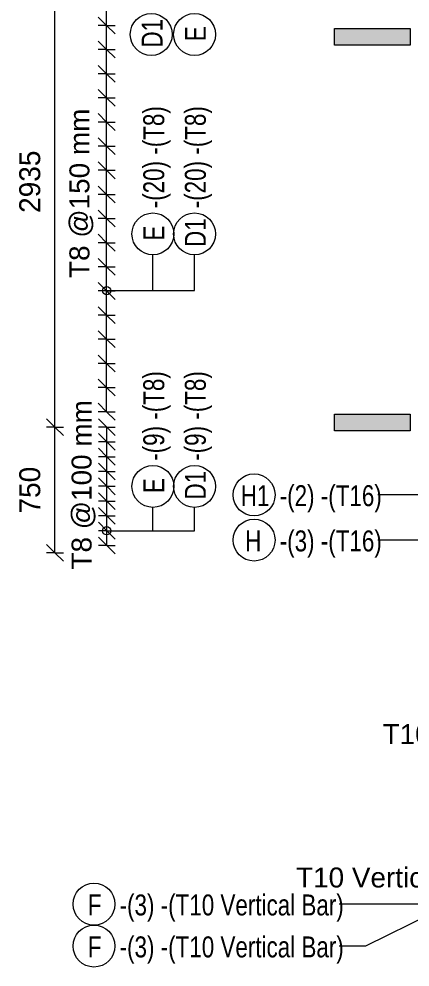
# Model space of a CAD drawing. Header units: millimetres. Extents: x -8986 to 3673, y -4076 to 6166.
# Drawn here: x -8986 to -6653, y -3865 to 1789 of the extents above; entities that cross this region are included whole.
import ezdxf

# ---------------------------------------------------------------- set-up
doc = ezdxf.new("R2010")
doc.units = ezdxf.units.MM
for name, color, linetype, lineweight in [('A-ANNO-DIMS', 211, 'Continuous', 9), ('A-ANNO-DIMS-50', 211, 'Continuous', 9), ('G-ANNO-SYMB', 111, 'Continuous', 9), ('S-RBAR-IDEN', 171, 'Continuous', 9)]:
    doc.layers.add(name, color=color, linetype=linetype, lineweight=lineweight)
doc.styles.add('Arial_1', font='arial.ttf', dxfattribs={"height": 119.0625})
doc.styles.add('Nirmala UI Semilight', font='NirmalaS.ttf', dxfattribs={"width": 0.8, "height": 125})
doc.styles.add('Nirmala UI Semilight_1', font='NirmalaS.ttf', dxfattribs={"height": 125})
doc.dimstyles.new('Arrow_Filled_-_2_5_NI_UI_1', dxfattribs={"dimscale": 304.8, "dimtxt": 130.920493, "dimasz": 0.328084, "dimexe": 0.164042, "dimexo": 0.0625, "dimgap": 0.164042, "dimtad": 1, "dimdec": 4, "dimzin": 0, "dimdsep": 46, "dimtxsty": 'Arial_1', "dimblk1": 'OBLIQUE', "dimblk2": 'OBLIQUE', "dimsah": 1, "dimcen": 0.09, "dimazin": 0, "dimtfac": 1, "dimtdec": 4, "dimtix": 1, "dimtmove": 0, "dimatfit": 3, "dimfxl": 0.164042, "dimfxlon": 1, "dimtvp": 1, "dimtolj": 1, "dimtzin": 0, "dimarcsym": 2})
doc.dimstyles.new('Arrow_Filled_-_2_5_NI_UI_3', dxfattribs={"dimscale": 304.8, "dimtxt": 130.920493, "dimasz": 0.328084, "dimexe": 0.164042, "dimexo": 0.0625, "dimgap": 0.164042, "dimtad": 1, "dimdec": 4, "dimzin": 0, "dimdsep": 46, "dimtxsty": 'Nirmala UI Semilight_1', "dimblk1": 'OBLIQUE', "dimblk2": 'OBLIQUE', "dimsah": 1, "dimcen": 0.09, "dimazin": 0, "dimtfac": 1, "dimtdec": 4, "dimtix": 1, "dimtmove": 0, "dimatfit": 3, "dimfxl": 0.164042, "dimfxlon": 1, "dimtvp": 1, "dimtolj": 1, "dimtzin": 0, "dimarcsym": 2})

# ---------------------------------------------------------------- blocks, each defined once
blk = doc.blocks.new('Detail View - M_Section Tail - Filled Horizontal-14034-Elevation Front 1')
at = {"layer": 'G-ANNO-SYMB'}
blk.add_hatch(color=256, dxfattribs=at).paths.add_polyline_path([(-6652.6, 3622.1), (-6652.6, 3722.1), (-7102.6, 3722.1), (-7102.6, 3622.1)])
for p, q in [((-7102.6, 3622.1), (-7102.6, 3722.1)), ((-7102.6, 3722.1), (-6652.6, 3722.1)), ((-6652.6, 3722.1), (-6652.6, 3622.1)), ((-6652.6, 3622.1), (-7102.6, 3622.1))]:
    blk.add_line(p, q, dxfattribs=at)
blk = doc.blocks.new('M_Rebar Tag_rfa MARK - ARROW-794226-Elevation Front 1')
at = {"layer": 'S-RBAR-IDEN'}
blk.add_circle((-4341.9, 4689.8), 125, dxfattribs=at)
blk = doc.blocks.new('DIMBLOCK79-Elevation Front 1')
at = {"layer": 'A-ANNO-DIMS-50'}
for p, q in [((-8461.7, -1262.8), (-8511.7, -1212.8)), ((-8461.7, -1262.8), (-8511.7, -1262.8)), ((-8461.7, -1351), (-8461.7, -1262.8)), ((-8461.7, -1262.8), (-8411.7, -1312.8)), ((-8461.7, -1262.8), (-8411.7, -1262.8)), ((-8461.7, -1351), (-8511.7, -1301)), ((-8461.7, -1351), (-8511.7, -1351)), ((-8461.7, -1351), (-8411.7, -1401)), ((-8461.7, -1351), (-8411.7, -1351))]:
    blk.add_line(p, q, dxfattribs=at)
blk = doc.blocks.new('_Oblique')
at = {"color": 0, "linetype": 'ByBlock', "lineweight": -2}
blk.add_line((-0.5, -0.5), (0.5, 0.5), dxfattribs=at)
blk = doc.blocks.new('DIMBLOCK80-Elevation Front 1')
at = {"layer": 'A-ANNO-DIMS-50'}
for p, q in [((-8461.7, -1174.5), (-8511.7, -1124.5)), ((-8461.7, -1174.5), (-8511.7, -1174.5)), ((-8461.7, -1262.8), (-8461.7, -1174.5)), ((-8461.7, -1174.5), (-8411.7, -1224.5)), ((-8461.7, -1174.5), (-8411.7, -1174.5)), ((-8461.7, -1262.8), (-8511.7, -1212.8)), ((-8461.7, -1262.8), (-8511.7, -1262.8)), ((-8461.7, -1262.8), (-8411.7, -1312.8)), ((-8461.7, -1262.8), (-8411.7, -1262.8))]:
    blk.add_line(p, q, dxfattribs=at)
blk = doc.blocks.new('DIMBLOCK81-Elevation Front 1')
at = {"layer": 'A-ANNO-DIMS-50'}
for p, q in [((-8461.7, -1086.3), (-8511.7, -1036.3)), ((-8461.7, -1086.3), (-8511.7, -1086.3)), ((-8461.7, -1174.5), (-8511.7, -1124.5)), ((-8461.7, -1174.5), (-8461.7, -1086.3)), ((-8461.7, -1086.3), (-8411.7, -1136.3)), ((-8461.7, -1086.3), (-8411.7, -1086.3)), ((-8461.7, -1174.5), (-8511.7, -1174.5)), ((-8461.7, -1174.5), (-8411.7, -1224.5)), ((-8461.7, -1174.5), (-8411.7, -1174.5))]:
    blk.add_line(p, q, dxfattribs=at)
blk = doc.blocks.new('DIMBLOCK82-Elevation Front 1')
at = {"layer": 'A-ANNO-DIMS-50'}
for p, q in [((-8461.7, -998), (-8511.7, -948)), ((-8461.7, -998), (-8511.7, -998)), ((-8461.7, -1086.3), (-8461.7, -998)), ((-8461.7, -998), (-8411.7, -1048)), ((-8461.7, -998), (-8411.7, -998)), ((-8461.7, -1086.3), (-8511.7, -1036.3)), ((-8461.7, -1086.3), (-8511.7, -1086.3)), ((-8461.7, -1086.3), (-8411.7, -1136.3)), ((-8461.7, -1086.3), (-8411.7, -1086.3))]:
    blk.add_line(p, q, dxfattribs=at)
blk = doc.blocks.new('DIMBLOCK83-Elevation Front 1')
at = {"layer": 'A-ANNO-DIMS-50'}
for p, q in [((-8461.7, -909.8), (-8511.7, -859.8)), ((-8461.7, -909.8), (-8511.7, -909.8)), ((-8461.7, -998), (-8511.7, -948)), ((-8461.7, -998), (-8461.7, -909.8)), ((-8461.7, -909.8), (-8411.7, -959.8)), ((-8461.7, -909.8), (-8411.7, -909.8)), ((-8461.7, -998), (-8511.7, -998)), ((-8461.7, -998), (-8411.7, -1048)), ((-8461.7, -998), (-8411.7, -998))]:
    blk.add_line(p, q, dxfattribs=at)
blk = doc.blocks.new('DIMBLOCK84-Elevation Front 1')
at = {"layer": 'A-ANNO-DIMS-50'}
for p, q in [((-8461.7, -821.5), (-8511.7, -771.5)), ((-8461.7, -821.5), (-8511.7, -821.5)), ((-8461.7, -909.8), (-8461.7, -821.5)), ((-8461.7, -821.5), (-8411.7, -871.5)), ((-8461.7, -821.5), (-8411.7, -821.5)), ((-8461.7, -909.8), (-8511.7, -859.8)), ((-8461.7, -909.8), (-8511.7, -909.8)), ((-8461.7, -909.8), (-8411.7, -959.8)), ((-8461.7, -909.8), (-8411.7, -909.8))]:
    blk.add_line(p, q, dxfattribs=at)
blk = doc.blocks.new('DIMBLOCK85-Elevation Front 1')
at = {"layer": 'A-ANNO-DIMS-50'}
for p, q in [((-8461.7, -733.3), (-8511.7, -683.3)), ((-8461.7, -733.3), (-8511.7, -733.3)), ((-8461.7, -821.5), (-8461.7, -733.3)), ((-8461.7, -733.3), (-8411.7, -783.3)), ((-8461.7, -733.3), (-8411.7, -733.3)), ((-8461.7, -821.5), (-8511.7, -771.5)), ((-8461.7, -821.5), (-8511.7, -821.5)), ((-8461.7, -821.5), (-8411.7, -871.5)), ((-8461.7, -821.5), (-8411.7, -821.5))]:
    blk.add_line(p, q, dxfattribs=at)
blk = doc.blocks.new('DIMBLOCK86-Elevation Front 1')
at = {"layer": 'A-ANNO-DIMS-50'}
for p, q in [((-8461.7, -645), (-8511.7, -595)), ((-8461.7, -645), (-8511.7, -645)), ((-8461.7, -733.3), (-8461.7, -645)), ((-8461.7, -645), (-8411.7, -695)), ((-8461.7, -645), (-8411.7, -645)), ((-8461.7, -733.3), (-8511.7, -683.3)), ((-8461.7, -733.3), (-8511.7, -733.3)), ((-8461.7, -733.3), (-8411.7, -783.3)), ((-8461.7, -733.3), (-8411.7, -733.3))]:
    blk.add_line(p, q, dxfattribs=at)
blk = doc.blocks.new('DIMBLOCK87-Elevation Front 1')
at = {"layer": 'A-ANNO-DIMS-50'}
for p, q in [((-8461.7, -645), (-8511.7, -595)), ((-8461.7, -645), (-8511.7, -645)), ((-8461.7, -1351), (-8461.7, -645)), ((-8461.7, -733.3), (-8461.7, -645)), ((-8461.7, -645), (-8411.7, -695)), ((-8461.7, -645), (-8411.7, -645)), ((-8461.7, -733.3), (-8511.7, -683.3)), ((-8461.7, -733.3), (-8511.7, -733.3)), ((-8461.7, -821.5), (-8461.7, -733.3)), ((-8461.7, -733.3), (-8411.7, -783.3)), ((-8461.7, -733.3), (-8411.7, -733.3)), ((-8461.7, -821.5), (-8511.7, -771.5)), ((-8461.7, -821.5), (-8511.7, -821.5)), ((-8461.7, -909.8), (-8461.7, -821.5)), ((-8461.7, -821.5), (-8411.7, -871.5)), ((-8461.7, -821.5), (-8411.7, -821.5)), ((-8461.7, -909.8), (-8511.7, -859.8)), ((-8461.7, -909.8), (-8511.7, -909.8)), ((-8461.7, -998), (-8511.7, -948)), ((-8461.7, -998), (-8461.7, -909.8)), ((-8461.7, -909.8), (-8411.7, -959.8)), ((-8461.7, -909.8), (-8411.7, -909.8)), ((-8461.7, -998), (-8511.7, -998)), ((-8461.7, -1086.3), (-8461.7, -998)), ((-8461.7, -998), (-8411.7, -1048)), ((-8461.7, -998), (-8411.7, -998)), ((-8461.7, -1086.3), (-8511.7, -1036.3)), ((-8461.7, -1086.3), (-8511.7, -1086.3)), ((-8461.7, -1174.5), (-8511.7, -1124.5)), ((-8461.7, -1174.5), (-8461.7, -1086.3)), ((-8461.7, -1086.3), (-8411.7, -1136.3)), ((-8461.7, -1086.3), (-8411.7, -1086.3)), ((-8461.7, -1174.5), (-8511.7, -1174.5)), ((-8461.7, -1262.8), (-8461.7, -1174.5)), ((-8461.7, -1174.5), (-8411.7, -1224.5)), ((-8461.7, -1174.5), (-8411.7, -1174.5)), ((-8461.7, -1262.8), (-8511.7, -1212.8)), ((-8461.7, -1262.8), (-8511.7, -1262.8)), ((-8461.7, -1351), (-8461.7, -1262.8)), ((-8461.7, -1262.8), (-8411.7, -1312.8)), ((-8461.7, -1262.8), (-8411.7, -1262.8)), ((-8461.7, -1351), (-8511.7, -1301)), ((-8461.7, -1351), (-8511.7, -1351)), ((-8461.7, -1351), (-8411.7, -1401)), ((-8461.7, -1351), (-8411.7, -1351))]:
    blk.add_line(p, q, dxfattribs=at)
blk = doc.blocks.new('_None')
blk = doc.blocks.new('DIMBLOCK88-Elevation Front 1')
at = {"layer": 'A-ANNO-DIMS-50'}
for p, q in [((-8462.8, -409.1), (-8512.8, -359.1)), ((-8462.8, -409.1), (-8512.8, -409.1)), ((-8462.8, -553.1), (-8462.8, -409.1)), ((-8462.8, -409.1), (-8412.8, -459.1)), ((-8462.8, -409.1), (-8412.8, -409.1)), ((-8462.8, -553.1), (-8512.8, -503.1)), ((-8462.8, -553.1), (-8512.8, -553.1)), ((-8462.8, -553.1), (-8412.8, -603.1)), ((-8462.8, -553.1), (-8412.8, -553.1))]:
    blk.add_line(p, q, dxfattribs=at)
blk = doc.blocks.new('DIMBLOCK89-Elevation Front 1')
at = {"layer": 'A-ANNO-DIMS-50'}
for p, q in [((-8462.8, -265.2), (-8512.8, -215.2)), ((-8462.8, -265.2), (-8512.8, -265.2)), ((-8462.8, -409.1), (-8462.8, -265.2)), ((-8462.8, -265.2), (-8412.8, -315.2)), ((-8462.8, -265.2), (-8412.8, -265.2)), ((-8462.8, -409.1), (-8512.8, -359.1)), ((-8462.8, -409.1), (-8512.8, -409.1)), ((-8462.8, -409.1), (-8412.8, -459.1)), ((-8462.8, -409.1), (-8412.8, -409.1))]:
    blk.add_line(p, q, dxfattribs=at)
blk = doc.blocks.new('DIMBLOCK90-Elevation Front 1')
at = {"layer": 'A-ANNO-DIMS-50'}
for p, q in [((-8462.8, -121.3), (-8512.8, -71.3)), ((-8462.8, -121.3), (-8512.8, -121.3)), ((-8462.8, -265.2), (-8462.8, -121.3)), ((-8462.8, -121.3), (-8412.8, -171.3)), ((-8462.8, -121.3), (-8412.8, -121.3)), ((-8462.8, -265.2), (-8512.8, -215.2)), ((-8462.8, -265.2), (-8512.8, -265.2)), ((-8462.8, -265.2), (-8412.8, -315.2)), ((-8462.8, -265.2), (-8412.8, -265.2))]:
    blk.add_line(p, q, dxfattribs=at)
blk = doc.blocks.new('DIMBLOCK91-Elevation Front 1')
at = {"layer": 'A-ANNO-DIMS-50'}
for p, q in [((-8462.8, 22.7), (-8512.8, 72.7)), ((-8462.8, 22.7), (-8512.8, 22.7)), ((-8462.8, -121.3), (-8462.8, 22.7)), ((-8462.8, 22.7), (-8412.8, -27.3)), ((-8462.8, 22.7), (-8412.8, 22.7)), ((-8462.8, -121.3), (-8512.8, -71.3)), ((-8462.8, -121.3), (-8512.8, -121.3)), ((-8462.8, -121.3), (-8412.8, -171.3)), ((-8462.8, -121.3), (-8412.8, -121.3))]:
    blk.add_line(p, q, dxfattribs=at)
blk = doc.blocks.new('DIMBLOCK92-Elevation Front 1')
at = {"layer": 'A-ANNO-DIMS-50'}
for p, q in [((-8462.8, 166.6), (-8512.8, 216.6)), ((-8462.8, 166.6), (-8512.8, 166.6)), ((-8462.8, 22.7), (-8462.8, 166.6)), ((-8462.8, 166.6), (-8412.8, 116.6)), ((-8462.8, 166.6), (-8412.8, 166.6)), ((-8462.8, 22.7), (-8512.8, 72.7)), ((-8462.8, 22.7), (-8512.8, 22.7)), ((-8462.8, 22.7), (-8412.8, -27.3)), ((-8462.8, 22.7), (-8412.8, 22.7))]:
    blk.add_line(p, q, dxfattribs=at)
blk = doc.blocks.new('DIMBLOCK93-Elevation Front 1')
at = {"layer": 'A-ANNO-DIMS-50'}
for p, q in [((-8462.8, 310.6), (-8512.8, 360.6)), ((-8462.8, 310.6), (-8512.8, 310.6)), ((-8462.8, 166.6), (-8462.8, 310.6)), ((-8462.8, 310.6), (-8412.8, 260.6)), ((-8462.8, 310.6), (-8412.8, 310.6)), ((-8462.8, 166.6), (-8512.8, 216.6)), ((-8462.8, 166.6), (-8512.8, 166.6)), ((-8462.8, 166.6), (-8412.8, 116.6)), ((-8462.8, 166.6), (-8412.8, 166.6))]:
    blk.add_line(p, q, dxfattribs=at)
blk = doc.blocks.new('DIMBLOCK94-Elevation Front 1')
at = {"layer": 'A-ANNO-DIMS-50'}
for p, q in [((-8462.8, 454.5), (-8512.8, 504.5)), ((-8462.8, 454.5), (-8512.8, 454.5)), ((-8462.8, 310.6), (-8462.8, 454.5)), ((-8462.8, 454.5), (-8412.8, 404.5)), ((-8462.8, 454.5), (-8412.8, 454.5)), ((-8462.8, 310.6), (-8512.8, 360.6)), ((-8462.8, 310.6), (-8512.8, 310.6)), ((-8462.8, 310.6), (-8412.8, 260.6)), ((-8462.8, 310.6), (-8412.8, 310.6))]:
    blk.add_line(p, q, dxfattribs=at)
blk = doc.blocks.new('DIMBLOCK95-Elevation Front 1')
at = {"layer": 'A-ANNO-DIMS-50'}
for p, q in [((-8462.8, 598.5), (-8512.8, 648.5)), ((-8462.8, 598.5), (-8512.8, 598.5)), ((-8462.8, 454.5), (-8462.8, 598.5)), ((-8462.8, 598.5), (-8412.8, 548.5)), ((-8462.8, 598.5), (-8412.8, 598.5)), ((-8462.8, 454.5), (-8512.8, 504.5)), ((-8462.8, 454.5), (-8512.8, 454.5)), ((-8462.8, 454.5), (-8412.8, 404.5)), ((-8462.8, 454.5), (-8412.8, 454.5))]:
    blk.add_line(p, q, dxfattribs=at)
blk = doc.blocks.new('DIMBLOCK96-Elevation Front 1')
at = {"layer": 'A-ANNO-DIMS-50'}
for p, q in [((-8462.8, 742.4), (-8512.8, 792.4)), ((-8462.8, 742.4), (-8512.8, 742.4)), ((-8462.8, 598.5), (-8462.8, 742.4)), ((-8462.8, 742.4), (-8412.8, 692.4)), ((-8462.8, 742.4), (-8412.8, 742.4)), ((-8462.8, 598.5), (-8512.8, 648.5)), ((-8462.8, 598.5), (-8512.8, 598.5)), ((-8462.8, 598.5), (-8412.8, 548.5)), ((-8462.8, 598.5), (-8412.8, 598.5))]:
    blk.add_line(p, q, dxfattribs=at)
blk = doc.blocks.new('DIMBLOCK97-Elevation Front 1')
at = {"layer": 'A-ANNO-DIMS-50'}
for p, q in [((-8462.8, 886.3), (-8512.8, 936.3)), ((-8462.8, 886.3), (-8512.8, 886.3)), ((-8462.8, 742.4), (-8462.8, 886.3)), ((-8462.8, 886.3), (-8412.8, 836.3)), ((-8462.8, 886.3), (-8412.8, 886.3)), ((-8462.8, 742.4), (-8512.8, 792.4)), ((-8462.8, 742.4), (-8512.8, 742.4)), ((-8462.8, 742.4), (-8412.8, 692.4)), ((-8462.8, 742.4), (-8412.8, 742.4))]:
    blk.add_line(p, q, dxfattribs=at)
blk = doc.blocks.new('DIMBLOCK98-Elevation Front 1')
at = {"layer": 'A-ANNO-DIMS-50'}
for p, q in [((-8462.8, 1030.3), (-8512.8, 1080.3)), ((-8462.8, 1030.3), (-8512.8, 1030.3)), ((-8462.8, 886.3), (-8462.8, 1030.3)), ((-8462.8, 1030.3), (-8412.8, 980.3)), ((-8462.8, 1030.3), (-8412.8, 1030.3)), ((-8462.8, 886.3), (-8512.8, 936.3)), ((-8462.8, 886.3), (-8512.8, 886.3)), ((-8462.8, 886.3), (-8412.8, 836.3)), ((-8462.8, 886.3), (-8412.8, 886.3))]:
    blk.add_line(p, q, dxfattribs=at)
blk = doc.blocks.new('DIMBLOCK99-Elevation Front 1')
at = {"layer": 'A-ANNO-DIMS-50'}
for p, q in [((-8462.8, 1174.2), (-8512.8, 1224.2)), ((-8462.8, 1174.2), (-8512.8, 1174.2)), ((-8462.8, 1030.3), (-8462.8, 1174.2)), ((-8462.8, 1174.2), (-8412.8, 1124.2)), ((-8462.8, 1174.2), (-8412.8, 1174.2)), ((-8462.8, 1030.3), (-8512.8, 1080.3)), ((-8462.8, 1030.3), (-8512.8, 1030.3)), ((-8462.8, 1030.3), (-8412.8, 980.3)), ((-8462.8, 1030.3), (-8412.8, 1030.3))]:
    blk.add_line(p, q, dxfattribs=at)
blk = doc.blocks.new('DIMBLOCK100-Elevation Front 1')
at = {"layer": 'A-ANNO-DIMS-50'}
for p, q in [((-8462.8, 1318.2), (-8512.8, 1368.2)), ((-8462.8, 1318.2), (-8512.8, 1318.2)), ((-8462.8, 1174.2), (-8462.8, 1318.2)), ((-8462.8, 1318.2), (-8412.8, 1268.2)), ((-8462.8, 1318.2), (-8412.8, 1318.2)), ((-8462.8, 1174.2), (-8512.8, 1224.2)), ((-8462.8, 1174.2), (-8512.8, 1174.2)), ((-8462.8, 1174.2), (-8412.8, 1124.2)), ((-8462.8, 1174.2), (-8412.8, 1174.2))]:
    blk.add_line(p, q, dxfattribs=at)
blk = doc.blocks.new('DIMBLOCK101-Elevation Front 1')
at = {"layer": 'A-ANNO-DIMS-50'}
for p, q in [((-8462.8, 1462.1), (-8512.8, 1512.1)), ((-8462.8, 1462.1), (-8512.8, 1462.1)), ((-8462.8, 1318.2), (-8462.8, 1462.1)), ((-8462.8, 1462.1), (-8412.8, 1412.1)), ((-8462.8, 1462.1), (-8412.8, 1462.1)), ((-8462.8, 1318.2), (-8512.8, 1368.2)), ((-8462.8, 1318.2), (-8512.8, 1318.2)), ((-8462.8, 1318.2), (-8412.8, 1268.2)), ((-8462.8, 1318.2), (-8412.8, 1318.2))]:
    blk.add_line(p, q, dxfattribs=at)
blk = doc.blocks.new('DIMBLOCK102-Elevation Front 1')
at = {"layer": 'A-ANNO-DIMS-50'}
for p, q in [((-8462.8, 1606.1), (-8512.8, 1656.1)), ((-8462.8, 1606.1), (-8512.8, 1606.1)), ((-8462.8, 1462.1), (-8462.8, 1606.1)), ((-8462.8, 1606.1), (-8412.8, 1556.1)), ((-8462.8, 1606.1), (-8412.8, 1606.1)), ((-8462.8, 1462.1), (-8512.8, 1512.1)), ((-8462.8, 1462.1), (-8512.8, 1462.1)), ((-8462.8, 1462.1), (-8412.8, 1412.1)), ((-8462.8, 1462.1), (-8412.8, 1462.1))]:
    blk.add_line(p, q, dxfattribs=at)
blk = doc.blocks.new('DIMBLOCK103-Elevation Front 1')
at = {"layer": 'A-ANNO-DIMS-50'}
for p, q in [((-8462.8, 1750), (-8512.8, 1800)), ((-8462.8, 1750), (-8512.8, 1750)), ((-8462.8, 1606.1), (-8462.8, 1750)), ((-8462.8, 1750), (-8412.8, 1700)), ((-8462.8, 1750), (-8412.8, 1750)), ((-8462.8, 1606.1), (-8512.8, 1656.1)), ((-8462.8, 1606.1), (-8512.8, 1606.1)), ((-8462.8, 1606.1), (-8412.8, 1556.1)), ((-8462.8, 1606.1), (-8412.8, 1606.1))]:
    blk.add_line(p, q, dxfattribs=at)
blk = doc.blocks.new('DIMBLOCK104-Elevation Front 1')
at = {"layer": 'A-ANNO-DIMS-50'}
for p, q in [((-8462.8, 1894), (-8512.8, 1944)), ((-8462.8, 1894), (-8512.8, 1894)), ((-8462.8, 1750), (-8462.8, 1894)), ((-8462.8, 1894), (-8412.8, 1844)), ((-8462.8, 1894), (-8412.8, 1894)), ((-8462.8, 1750), (-8512.8, 1800)), ((-8462.8, 1750), (-8512.8, 1750)), ((-8462.8, 1750), (-8412.8, 1700)), ((-8462.8, 1750), (-8412.8, 1750))]:
    blk.add_line(p, q, dxfattribs=at)
blk = doc.blocks.new('DIMBLOCK107-Elevation Front 1')
at = {"layer": 'A-ANNO-DIMS-50'}
for p, q in [((-8462.8, 2181.8), (-8512.8, 2231.8)), ((-8462.8, 2181.8), (-8512.8, 2181.8)), ((-8462.8, -553.1), (-8462.8, 2181.8)), ((-8462.8, 2037.9), (-8462.8, 2181.8)), ((-8462.8, 2181.8), (-8412.8, 2131.8)), ((-8462.8, 2181.8), (-8412.8, 2181.8)), ((-8462.8, 2037.9), (-8512.8, 2087.9)), ((-8462.8, 2037.9), (-8512.8, 2037.9)), ((-8462.8, 1894), (-8462.8, 2037.9)), ((-8462.8, 2037.9), (-8412.8, 1987.9)), ((-8462.8, 2037.9), (-8412.8, 2037.9)), ((-8462.8, 1894), (-8512.8, 1944)), ((-8462.8, 1894), (-8512.8, 1894)), ((-8462.8, 1750), (-8462.8, 1894)), ((-8462.8, 1894), (-8412.8, 1844)), ((-8462.8, 1894), (-8412.8, 1894)), ((-8462.8, 1750), (-8512.8, 1800)), ((-8462.8, 1750), (-8512.8, 1750)), ((-8462.8, 1606.1), (-8462.8, 1750)), ((-8462.8, 1750), (-8412.8, 1700)), ((-8462.8, 1750), (-8412.8, 1750)), ((-8462.8, 1606.1), (-8512.8, 1656.1)), ((-8462.8, 1606.1), (-8512.8, 1606.1)), ((-8462.8, 1462.1), (-8462.8, 1606.1)), ((-8462.8, 1606.1), (-8412.8, 1556.1)), ((-8462.8, 1606.1), (-8412.8, 1606.1)), ((-8462.8, 1462.1), (-8512.8, 1512.1)), ((-8462.8, 1462.1), (-8512.8, 1462.1)), ((-8462.8, 1318.2), (-8462.8, 1462.1)), ((-8462.8, 1462.1), (-8412.8, 1412.1)), ((-8462.8, 1462.1), (-8412.8, 1462.1)), ((-8462.8, 1318.2), (-8512.8, 1368.2)), ((-8462.8, 1318.2), (-8512.8, 1318.2)), ((-8462.8, 1174.2), (-8462.8, 1318.2)), ((-8462.8, 1318.2), (-8412.8, 1268.2)), ((-8462.8, 1318.2), (-8412.8, 1318.2)), ((-8462.8, 1174.2), (-8512.8, 1224.2)), ((-8462.8, 1174.2), (-8512.8, 1174.2)), ((-8462.8, 1030.3), (-8462.8, 1174.2)), ((-8462.8, 1174.2), (-8412.8, 1124.2)), ((-8462.8, 1174.2), (-8412.8, 1174.2)), ((-8462.8, 1030.3), (-8512.8, 1080.3)), ((-8462.8, 1030.3), (-8512.8, 1030.3)), ((-8462.8, 886.3), (-8462.8, 1030.3)), ((-8462.8, 1030.3), (-8412.8, 980.3)), ((-8462.8, 1030.3), (-8412.8, 1030.3)), ((-8462.8, 886.3), (-8512.8, 936.3)), ((-8462.8, 886.3), (-8512.8, 886.3)), ((-8462.8, 742.4), (-8462.8, 886.3)), ((-8462.8, 886.3), (-8412.8, 836.3)), ((-8462.8, 886.3), (-8412.8, 886.3)), ((-8462.8, 742.4), (-8512.8, 792.4)), ((-8462.8, 742.4), (-8512.8, 742.4)), ((-8462.8, 598.5), (-8462.8, 742.4)), ((-8462.8, 742.4), (-8412.8, 692.4)), ((-8462.8, 742.4), (-8412.8, 742.4)), ((-8462.8, 598.5), (-8512.8, 648.5)), ((-8462.8, 598.5), (-8512.8, 598.5)), ((-8462.8, 454.5), (-8462.8, 598.5)), ((-8462.8, 598.5), (-8412.8, 548.5)), ((-8462.8, 598.5), (-8412.8, 598.5)), ((-8462.8, 454.5), (-8512.8, 504.5)), ((-8462.8, 454.5), (-8512.8, 454.5)), ((-8462.8, 310.6), (-8462.8, 454.5)), ((-8462.8, 454.5), (-8412.8, 404.5)), ((-8462.8, 454.5), (-8412.8, 454.5)), ((-8462.8, 310.6), (-8512.8, 360.6)), ((-8462.8, 310.6), (-8512.8, 310.6)), ((-8462.8, 166.6), (-8462.8, 310.6)), ((-8462.8, 310.6), (-8412.8, 260.6)), ((-8462.8, 310.6), (-8412.8, 310.6)), ((-8462.8, 166.6), (-8512.8, 216.6)), ((-8462.8, 166.6), (-8512.8, 166.6)), ((-8462.8, 22.7), (-8462.8, 166.6)), ((-8462.8, 166.6), (-8412.8, 116.6)), ((-8462.8, 166.6), (-8412.8, 166.6)), ((-8462.8, 22.7), (-8512.8, 72.7)), ((-8462.8, 22.7), (-8512.8, 22.7)), ((-8462.8, -121.3), (-8462.8, 22.7)), ((-8462.8, 22.7), (-8412.8, -27.3)), ((-8462.8, 22.7), (-8412.8, 22.7)), ((-8462.8, -121.3), (-8512.8, -71.3)), ((-8462.8, -121.3), (-8512.8, -121.3)), ((-8462.8, -265.2), (-8462.8, -121.3)), ((-8462.8, -121.3), (-8412.8, -171.3)), ((-8462.8, -121.3), (-8412.8, -121.3)), ((-8462.8, -265.2), (-8512.8, -215.2)), ((-8462.8, -265.2), (-8512.8, -265.2)), ((-8462.8, -409.1), (-8462.8, -265.2)), ((-8462.8, -265.2), (-8412.8, -315.2)), ((-8462.8, -265.2), (-8412.8, -265.2)), ((-8462.8, -409.1), (-8512.8, -359.1)), ((-8462.8, -409.1), (-8512.8, -409.1)), ((-8462.8, -553.1), (-8462.8, -409.1)), ((-8462.8, -409.1), (-8412.8, -459.1)), ((-8462.8, -409.1), (-8412.8, -409.1)), ((-8462.8, -553.1), (-8512.8, -503.1)), ((-8462.8, -553.1), (-8512.8, -553.1)), ((-8462.8, -553.1), (-8412.8, -603.1)), ((-8462.8, -553.1), (-8412.8, -553.1))]:
    blk.add_line(p, q, dxfattribs=at)
blk = doc.blocks.new('M_Rebar Tag_rfa MARK - DOT 1 MM-794228-Elevation Front 1')
at = {"layer": 'S-RBAR-IDEN'}
blk.add_circle((-4935.3, 5538.6), 125, dxfattribs=at)
blk = doc.blocks.new('DIMBLOCK117-Elevation Front 1')
at = {"layer": 'A-ANNO-DIMS-50'}
for p, q in [((-8770.9, -645), (-8820.9, -595)), ((-8770.9, -645), (-8820.9, -645)), ((-8770.9, -1395), (-8770.9, -645)), ((-8770.9, -645), (-8720.9, -695)), ((-8770.9, -645), (-8720.9, -645)), ((-8770.9, -1395), (-8820.9, -1345)), ((-8770.9, -1395), (-8820.9, -1395)), ((-8770.9, -1395), (-8720.9, -1445)), ((-8770.9, -1395), (-8720.9, -1395))]:
    blk.add_line(p, q, dxfattribs=at)
at = {"layer": 'A-ANNO-DIMS-50', "color": 0, "insert": (-8984, -1160.4), "char_height": 125, "width": 337.061, "attachment_point": 1, "rotation": 90, "line_spacing_factor": 1.142579, "style": 'Nirmala UI Semilight_1'}
blk.add_mtext('750', dxfattribs=at)
blk = doc.blocks.new('DIMBLOCK118-Elevation Front 1')
at = {"layer": 'A-ANNO-DIMS-50'}
for p, q in [((-8770.9, 2290), (-8820.9, 2340)), ((-8770.9, 2290), (-8820.9, 2290)), ((-8770.9, -645), (-8770.9, 2290)), ((-8770.9, 2290), (-8720.9, 2240)), ((-8770.9, 2290), (-8720.9, 2290)), ((-8770.9, -645), (-8820.9, -595)), ((-8770.9, -645), (-8820.9, -645)), ((-8770.9, -645), (-8720.9, -695)), ((-8770.9, -645), (-8720.9, -645))]:
    blk.add_line(p, q, dxfattribs=at)
at = {"layer": 'A-ANNO-DIMS-50', "color": 0, "insert": (-8984, 632.1), "char_height": 125, "width": 457.032, "attachment_point": 1, "rotation": 90, "line_spacing_factor": 1.142579, "style": 'Nirmala UI Semilight_1'}
blk.add_mtext('2935', dxfattribs=at)

msp = doc.modelspace()

# ---------------------------------------------------------------- linework, layer by layer
at = {"layer": 'S-RBAR-IDEN'}
for p, q in [((-8186.64023, 168.53591), (-8186.64023, 382.05823)), ((-7938.37148, 168.53591), (-7938.37148, 382.05823)), ((-8462.7657, 168.53591), (-8186.64023, 168.53591)), ((-8462.7657, 168.53591), (-7938.37148, 168.53591)), ((-6334.27918, -1049.06898), (-6845.4416, -1049.06898)), ((-8186.64023, -1263.36837), (-8186.64023, -1123.91088)), ((-7938.37148, -1263.36837), (-7938.37148, -1123.91088)), ((-8462.7657, -1263.36837), (-8186.64023, -1263.36837)), ((-8462.7657, -1263.36837), (-7938.37148, -1263.36837)), ((-6396.45059, -1318.94903), (-6845.4416, -1318.94903)), ((-6411.14929, -3489.76857), (-7075.86849, -3489.76857)), ((-6411.14929, -3489.76857), (-6917.6435, -3739.76857)), ((-6917.6435, -3739.76857), (-7075.86849, -3739.76857))]:
    msp.add_line(p, q, dxfattribs=at)
for centre in [(-8462.7657, 168.53591), (-8462.7657, 168.53591), (-8462.7657, -1263.36837), (-8462.7657, -1263.36837)]:
    msp.add_circle(centre, 25, dxfattribs=at)

# ---------------------------------------------------------------- block references
at = {"layer": 'G-ANNO-SYMB'}
for p in [(0, -1990), (0, -4290)]:
    msp.add_blockref('Detail View - M_Section Tail - Filled Horizontal-14034-Elevation Front 1', p, dxfattribs=at)
at = {"layer": 'S-RBAR-IDEN', "rotation": 89.99999999999991}
for p in [(-2658.08557, 6631.53887), (-2399.81682, 6631.53887), (-2648.08557, 5442.36952), (-2399.81682, 5442.36952), (-2648.08557, 3936.40041), (-2399.81682, 3936.40041)]:
    msp.add_blockref('M_Rebar Tag_rfa MARK - DOT 1 MM-794228-Elevation Front 1', p, dxfattribs=at)
at = {"layer": 'S-RBAR-IDEN'}
for name, p in [('M_Rebar Tag_rfa MARK - ARROW-794226-Elevation Front 1', (-3241.09331, -5738.85287)), ('M_Rebar Tag_rfa MARK - ARROW-794226-Elevation Front 1', (-3241.09331, -6008.73292)), ('M_Rebar Tag_rfa MARK - DOT 1 MM-794228-Elevation Front 1', (-3602.92139, -9028.32323)), ('M_Rebar Tag_rfa MARK - DOT 1 MM-794228-Elevation Front 1', (-3602.92139, -9278.32323))]:
    msp.add_blockref(name, p, dxfattribs=at)

# ---------------------------------------------------------------- texts
at = {"layer": 'S-RBAR-IDEN', "char_height": 125, "attachment_point": 1, "rotation": 90, "style": 'Nirmala UI Semilight'}
for s, insert, width in [('D1', (-8254.2426, 1618.26612), 179.578), ('E', (-7995.97386, 1656.66612), 86.58225), ('-(20) -(T8)', (-8244.2426, 659.82241), 731.139), ('-(20) -(T8)', (-7995.97386, 659.82241), 731.139), ('D1', (-7995.97386, 429.09677), 179.578), ('E', (-8244.2426, 467.49677), 86.58225), ('-(9) -(T8)', (-8244.2426, -846.1467), 641.35), ('-(9) -(T8)', (-7995.97386, -846.1467), 641.35), ('E', (-8244.2426, -1038.47234), 86.58225), ('D1', (-7995.97386, -1076.87234), 179.578)]:
    msp.add_mtext(s, dxfattribs=dict(at, insert=insert, width=width))
at = {"layer": 'S-RBAR-IDEN', "char_height": 125, "attachment_point": 1, "style": 'Nirmala UI Semilight'}
for s, insert, width in [('H1', (-7662.36724, -991.46661), 182.78475), ('-(2) -(T16)', (-7430.2416, -991.46661), 705.485), ('H', (-7635.96724, -1261.34666), 118.64975), ('-(3) -(T16)', (-7430.2416, -1261.34666), 705.485), ('F', (-8575.19414, -3432.16619), 80.16875), ('F', (-8575.19414, -3682.16619), 80.16875), ('-(3) -(T10 Vertical Bar)', (-8385.46849, -3682.16619), 1584.1345)]:
    msp.add_mtext(s, dxfattribs=dict(at, insert=insert, width=width))
at = {"layer": 'S-RBAR-IDEN', "char_height": 119.0625, "width": 2457.1721875, "attachment_point": 1, "style": 'Arial_1', "bg_fill": 3, "box_fill_scale": 0, "bg_fill_color": 256, "bg_fill_true_color": 3254780160, "bg_fill_transparency": 256}
for insert in [(-6816.2064, -2416.43447), (-7332.42952, -3271.3247)]:
    msp.add_mtext('T10 Vertical Bar @125 mm', dxfattribs=dict(at, insert=insert))

# ---------------------------------------------------------------- dimensions: what is measured, and where the dimension line sits
at = {"layer": 'A-ANNO-DIMS'}
for base, p1, p2, override, picture, middle in [((-8770.94704, 2290), (-8720.94704, -645), (-8720.94704, 2290), {"dimpost": '<>', "dimfxl": 2935}, 'DIMBLOCK118-Elevation Front 1', (-8885.58267, 822.5)), ((-8770.94704, -645), (-8720.94704, -1395), (-8720.94704, -645), {"dimpost": '<>', "dimfxl": 750}, 'DIMBLOCK117-Elevation Front 1', (-8885.53909, -1020))]:
    dim = msp.add_linear_dim(base=base, p1=p1, p2=p2, angle=90, dimstyle='Arrow_Filled_-_2_5_NI_UI_3', override=override, dxfattribs=at)
    dim.commit()
    dim.dimension.update_dxf_attribs({"geometry": picture, "text_midpoint": middle})
for base, p1, p2, text, dimstyle, override, picture, middle in [((-8462.80616, 1893.9507), (-8412.80616, 1750.00755), (-8412.80616, 1893.9507), ' ', 'Arrow_Filled_-_2_5_NI_UI_1', {"dimpost": '<>', "dimfxl": 143.943152}, 'DIMBLOCK104-Elevation Front 1', (-8462.80616, 1821.97912)), ((-8462.80616, 1750.00755), (-8412.80616, 1606.06439), (-8412.80616, 1750.00755), ' ', 'Arrow_Filled_-_2_5_NI_UI_1', {"dimpost": '<>', "dimfxl": 143.943152}, 'DIMBLOCK103-Elevation Front 1', (-8462.80616, 1678.03597)), ((-8462.80616, 1606.06439), (-8412.80616, 1462.12124), (-8412.80616, 1606.06439), ' ', 'Arrow_Filled_-_2_5_NI_UI_1', {"dimpost": '<>', "dimfxl": 143.943152}, 'DIMBLOCK102-Elevation Front 1', (-8462.80616, 1534.09282)), ((-8462.80616, 1462.12124), (-8412.80616, 1318.17809), (-8412.80616, 1462.12124), ' ', 'Arrow_Filled_-_2_5_NI_UI_1', {"dimpost": '<>', "dimfxl": 143.943152}, 'DIMBLOCK101-Elevation Front 1', (-8462.80616, 1390.14967)), ((-8462.80616, 1318.17809), (-8412.80616, 1174.23494), (-8412.80616, 1318.17809), ' ', 'Arrow_Filled_-_2_5_NI_UI_1', {"dimpost": '<>', "dimfxl": 143.943152}, 'DIMBLOCK100-Elevation Front 1', (-8462.80616, 1246.20651)), ((-8462.80616, 1174.23494), (-8412.80616, 1030.29178), (-8412.80616, 1174.23494), ' ', 'Arrow_Filled_-_2_5_NI_UI_1', {"dimpost": '<>', "dimfxl": 143.943152}, 'DIMBLOCK99-Elevation Front 1', (-8462.80616, 1102.26336)), ((-8462.80616, 1030.29178), (-8412.80616, 886.34863), (-8412.80616, 1030.29178), ' ', 'Arrow_Filled_-_2_5_NI_UI_1', {"dimpost": '<>', "dimfxl": 143.943152}, 'DIMBLOCK98-Elevation Front 1', (-8462.80616, 958.32021)), ((-8462.80616, 886.34863), (-8412.80616, 742.40548), (-8412.80616, 886.34863), ' ', 'Arrow_Filled_-_2_5_NI_UI_1', {"dimpost": '<>', "dimfxl": 143.943152}, 'DIMBLOCK97-Elevation Front 1', (-8462.80616, 814.37706)), ((-8462.80616, 742.40548), (-8412.80616, 598.46233), (-8412.80616, 742.40548), ' ', 'Arrow_Filled_-_2_5_NI_UI_1', {"dimpost": '<>', "dimfxl": 143.943152}, 'DIMBLOCK96-Elevation Front 1', (-8462.80616, 670.4339)), ((-8462.80616, 598.46233), (-8412.80616, 454.51917), (-8412.80616, 598.46233), ' ', 'Arrow_Filled_-_2_5_NI_UI_1', {"dimpost": '<>', "dimfxl": 143.943152}, 'DIMBLOCK95-Elevation Front 1', (-8462.80616, 526.49075)), ((-8462.80616, 454.51917), (-8412.80616, 310.57602), (-8412.80616, 454.51917), ' ', 'Arrow_Filled_-_2_5_NI_UI_1', {"dimpost": '<>', "dimfxl": 143.943152}, 'DIMBLOCK94-Elevation Front 1', (-8462.80616, 382.5476)), ((-8462.80616, 310.57602), (-8412.80616, 166.63287), (-8412.80616, 310.57602), ' ', 'Arrow_Filled_-_2_5_NI_UI_1', {"dimpost": '<>', "dimfxl": 143.943152}, 'DIMBLOCK93-Elevation Front 1', (-8462.80616, 238.60445)), ((-8462.80616, 166.63287), (-8412.80616, 22.68972), (-8412.80616, 166.63287), ' ', 'Arrow_Filled_-_2_5_NI_UI_1', {"dimpost": '<>', "dimfxl": 143.943152}, 'DIMBLOCK92-Elevation Front 1', (-8462.80616, 94.66129)), ((-8462.80616, 22.68972), (-8412.80616, -121.25344), (-8412.80616, 22.68972), ' ', 'Arrow_Filled_-_2_5_NI_UI_1', {"dimpost": '<>', "dimfxl": 143.943152}, 'DIMBLOCK91-Elevation Front 1', (-8462.80616, -49.28186)), ((-8462.80616, -121.25344), (-8412.80616, -265.19659), (-8412.80616, -121.25344), ' ', 'Arrow_Filled_-_2_5_NI_UI_1', {"dimpost": '<>', "dimfxl": 143.943152}, 'DIMBLOCK90-Elevation Front 1', (-8462.80616, -193.22501)), ((-8461.67809, -645), (-8411.67809, -1351), (-8411.67809, -645), '706', 'Arrow_Filled_-_2_5_NI_UI_3', {"dimpost": '<>', "dimblk1": 'None', "dimblk2": 'None', "dimsah": 1, "dimfxl": 706}, 'DIMBLOCK87-Elevation Front 1', (-8576.31373, -998)), ((-8461.67809, -645), (-8411.67809, -733.25), (-8411.67809, -645), ' ', 'Arrow_Filled_-_2_5_NI_UI_3', {"dimpost": '<>', "dimfxl": 88.25}, 'DIMBLOCK86-Elevation Front 1', (-8461.67809, -689.125)), ((-8461.67809, -733.25), (-8411.67809, -821.5), (-8411.67809, -733.25), ' ', 'Arrow_Filled_-_2_5_NI_UI_3', {"dimpost": '<>', "dimfxl": 88.25}, 'DIMBLOCK85-Elevation Front 1', (-8461.67809, -777.375)), ((-8461.67809, -821.5), (-8411.67809, -909.75), (-8411.67809, -821.5), ' ', 'Arrow_Filled_-_2_5_NI_UI_3', {"dimpost": '<>', "dimfxl": 88.25}, 'DIMBLOCK84-Elevation Front 1', (-8461.67809, -865.625)), ((-8461.67809, -909.75), (-8411.67809, -998), (-8411.67809, -909.75), ' ', 'Arrow_Filled_-_2_5_NI_UI_3', {"dimpost": '<>', "dimfxl": 88.25}, 'DIMBLOCK83-Elevation Front 1', (-8461.67809, -953.875)), ((-8461.67809, -998), (-8411.67809, -1086.25), (-8411.67809, -998), ' ', 'Arrow_Filled_-_2_5_NI_UI_3', {"dimpost": '<>', "dimfxl": 88.25}, 'DIMBLOCK82-Elevation Front 1', (-8461.67809, -1042.125)), ((-8461.67809, -1086.25), (-8411.67809, -1174.5), (-8411.67809, -1086.25), ' ', 'Arrow_Filled_-_2_5_NI_UI_3', {"dimpost": '<>', "dimfxl": 88.25}, 'DIMBLOCK81-Elevation Front 1', (-8461.67809, -1130.375)), ((-8461.67809, -1174.5), (-8411.67809, -1262.75), (-8411.67809, -1174.5), ' ', 'Arrow_Filled_-_2_5_NI_UI_3', {"dimpost": '<>', "dimfxl": 88.25}, 'DIMBLOCK80-Elevation Front 1', (-8461.67809, -1218.625)), ((-8461.67809, -1262.75), (-8411.67809, -1351), (-8411.67809, -1262.75), ' ', 'Arrow_Filled_-_2_5_NI_UI_3', {"dimpost": '<>', "dimfxl": 88.25}, 'DIMBLOCK79-Elevation Front 1', (-8461.67809, -1306.875))]:
    dim = msp.add_linear_dim(base=base, p1=p1, p2=p2, angle=90, text=text, dimstyle=dimstyle, override=override, dxfattribs=at)
    dim.commit()
    dim.dimension.update_dxf_attribs({"geometry": picture, "text_midpoint": middle})

# ---------------------------------------------------------------- next in the draw order: texts
at = {"layer": 'S-RBAR-IDEN', "insert": (-8671.78618, -1494.41994), "char_height": 119.0625, "width": 1238.6071875, "attachment_point": 1, "rotation": 90, "style": 'Arial_1', "bg_fill": 3, "box_fill_scale": 0, "bg_fill_color": 256, "bg_fill_true_color": 3254780160, "bg_fill_transparency": 256}
msp.add_mtext('T8 @100 mm', dxfattribs=at)
at = {"layer": 'S-RBAR-IDEN', "insert": (-8385.46849, -3432.16619), "char_height": 125, "width": 1584.1345, "attachment_point": 1, "style": 'Nirmala UI Semilight'}
msp.add_mtext('-(3) -(T10 Vertical Bar)', dxfattribs=at)

# ---------------------------------------------------------------- next in the draw order: dimensions: what is measured, and where the dimension line sits
at = {"layer": 'A-ANNO-DIMS'}
for base, p1, p2, text, override, picture, middle in [((-8462.80616, 2181.837), (-8412.80616, -553.08289), (-8412.80616, 2181.837), '2735', {"dimpost": '<>', "dimblk1": 'None', "dimblk2": 'None', "dimsah": 1, "dimfxl": 2734.919896}, 'DIMBLOCK107-Elevation Front 1', (-8573.63687, 814.37706)), ((-8462.80616, -265.19659), (-8412.80616, -409.13974), (-8412.80616, -265.19659), ' ', {"dimpost": '<>', "dimfxl": 143.943152}, 'DIMBLOCK89-Elevation Front 1', (-8462.80616, -337.16816)), ((-8462.80616, -409.13974), (-8412.80616, -553.08289), (-8412.80616, -409.13974), ' ', {"dimpost": '<>', "dimfxl": 143.943152}, 'DIMBLOCK88-Elevation Front 1', (-8462.80616, -481.11132))]:
    dim = msp.add_linear_dim(base=base, p1=p1, p2=p2, angle=90, text=text, dimstyle='Arrow_Filled_-_2_5_NI_UI_1', override=override, dxfattribs=at)
    dim.commit()
    dim.dimension.update_dxf_attribs({"geometry": picture, "text_midpoint": middle})

# ---------------------------------------------------------------- next in the draw order: texts
at = {"layer": 'S-RBAR-IDEN', "insert": (-8684.80786, 244.1834), "char_height": 119.0625, "width": 1238.6071875, "attachment_point": 1, "rotation": 90, "style": 'Arial_1', "bg_fill": 3, "box_fill_scale": 0, "bg_fill_color": 256, "bg_fill_true_color": 3254780160, "bg_fill_transparency": 256}
msp.add_mtext('T8 @150 mm', dxfattribs=at)

doc.saveas('drawing.dxf')
